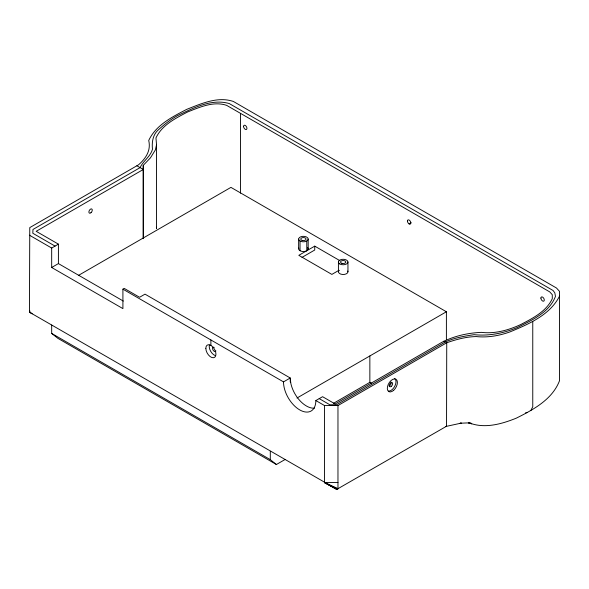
<?xml version="1.0" encoding="UTF-8"?>
<svg xmlns="http://www.w3.org/2000/svg" width="589" height="589" viewBox="0 0 589 589"><rect width="100%" height="100%" fill="white"/><g stroke="black" fill="none" stroke-linecap="round" stroke-linejoin="round"><path stroke-width="0.88" d="M559.55 296.09C550.038 315.019 528.672 324.119 510.089 331.857C499.266 335.745 487.795 337.769 476.31 336.584C466.171 336.717 456.261 339.426 446.742 342.754L446.55 426.237L336.886 489.312L29.45 312.207L29.767 227.612L138.54 164.81C145.91 158.375 151.115 150.504 148.73 140.462C155.864 125.037 172.305 116.902 186.654 109.392C201.158 103.693 217.687 96.147 233.347 101.455L556.487 288.014L559.513 291.364L559.55 380.634C552.408 399.46 533.347 409.664 516.281 418.168C501.482 424.146 484.106 429.064 468.63 422.637M29.45 235.202L51.677 248.043L51.677 267.487L122.91 308.614L122.91 289.162L283.508 381.886A22.861 13.201 60 0 0 299.676 409.885A22.861 13.201 60 0 0 315.844 400.557L322.581 396.699L335.156 403.958L442.111 342.209C454.112 335.966 467.931 332.94 481.449 332.365C494.988 334 508.41 330.208 520.654 324.583C532.633 318.31 546.356 311.522 552.305 298.645L552.276 294.699L549.751 291.901L226.618 105.343C213.535 100.918 199.737 107.213 187.633 111.969C175.655 118.242 161.931 125.03 155.975 137.907L156.527 144.776L155.393 149.923L150.423 157.867L143.23 165.362L143.23 238.199M29.767 310.712L29.45 312.207L32.218 313.804M315.844 400.557L324.502 405.549L324.502 482.553L337.409 489.26L337.968 488.656L337.968 405.549L446.742 342.754M530.903 410.4L532.765 406.719L532.765 321.403M51.677 248.043L58.414 244.148L58.414 263.592L123.315 301.067M51.677 267.487L58.414 263.592M78.381 275.453L230.94 187.376L446.396 311.765L446.396 339.787M122.91 289.162L124.227 288.404L139.586 297.276L145.004 294.147L290.244 377.998L290.797 383.144A22.861 13.201 60 0 0 314.497 408.162M339.912 260.669L314.74 246.136L298.814 255.332L331.857 274.408L339.021 270.27M302.002 257.378L314.74 250.023L314.74 246.136M409.134 223.938L411.151 222.775M283.508 381.886L290.244 377.998L290.244 381.886L290.694 382.143M297.003 398.017L446.396 311.765M333.426 403.377L369.855 382.342L371.438 383.255M55.049 246.092L32.815 233.259L32.977 229.467L140.094 167.622C143.075 160.952 150.409 156.777 152.477 149.289C151.69 141.846 152.904 134.064 159.126 129.168C164.795 123.999 170.906 119.243 177.65 115.554C193.523 108.023 211.208 98.422 229.231 103.539L553.123 290.539L554.823 292.917L555.471 296.363C549.485 312.354 531.86 320.195 517.584 327.41C503.853 333.256 489.025 336.209 474.086 334.677C464.309 336.172 454.377 337.777 445.336 341.973L336.562 404.776L329.825 404.776L319.209 398.606M51.677 325.04L51.677 333.426L57.796 338.292L276.41 464.507L285.179 459.449M30.334 311.971L29.45 312.207L30.856 312.634M525.609 412.764L527.302 412.587M445.659 426.517L461.356 423.093L460.083 423.233L467.423 422.917L471.583 423.417L468.785 422.902L471.708 423.859M324.502 405.549L337.968 405.549M336.238 489.201L324.502 482.553L337.968 482.553M336.886 489.312L324.502 482.553L337.968 488.656M324.502 482.553L337.777 489.032M136.884 165.767L143.304 169.47L143.304 238.67M58.414 244.148L36.187 231.315L143.304 169.47L143.23 165.362M51.677 333.426L270.299 459.648L276.41 464.507M443.929 341.127L445.336 341.973M156.394 227.244L156.527 228.635L156.527 144.776M369.855 355.955L369.855 382.342M347.952 262.031L347.952 271.757M338.425 262.031L338.425 271.757M308.172 239.068A4.764 2.754 0 0 1 301.023 241.446A4.764 2.754 0 0 1 301.023 236.682A4.764 2.754 0 0 1 308.172 239.068L308.172 248.786M306.773 241.011L306.773 250.73M300.037 241.011L300.037 250.73M298.645 239.068L298.645 248.786M270.299 451.255L270.299 459.648M240.496 113.36L240.496 193.155M210.891 339.956L210.891 345.404M307.532 247.417A4.764 2.754 0 0 1 304.027 251.518A4.764 2.754 0 0 1 298.807 248.079M347.79 271.043A4.764 2.754 0 0 1 342.57 274.481A4.764 2.754 0 0 1 339.065 270.38M391 382.018A2.378 1.377 -60 0 1 390.875 384.249A2.378 1.377 -60 0 1 389.108 385.964M394.52 378.425A7.142 4.123 -60 0 1 394.954 385.854A7.142 4.123 -60 0 1 388.423 391.125M215.883 350.816A2.378 1.377 60 0 1 213.969 351.125A2.378 1.377 60 0 1 212.585 348.239A2.378 1.377 60 0 1 214.256 347.429M215.567 355.682A7.142 4.123 60 0 1 209.382 344.963M341.878 263.342A2.621 1.509 0 0 0 345.809 262.031A2.621 1.509 0 0 0 341.878 260.721A2.621 1.509 0 0 0 341.878 263.342M407.448 221.022A2.378 1.377 60 0 0 409.973 224.166A2.378 1.377 60 0 0 409.973 220.801A2.378 1.377 60 0 0 407.448 221.022M243.566 126.407A2.378 1.377 60 0 0 246.092 129.551A2.378 1.377 60 0 0 246.092 126.186A2.378 1.377 60 0 0 243.566 126.407M302.098 240.378A2.621 1.509 0 0 0 306.03 239.068A2.621 1.509 0 0 0 302.098 237.757A2.621 1.509 0 0 0 302.098 240.378M91.008 212.681A2.378 1.377 -60 0 0 91.766 208.992A2.378 1.377 -60 0 0 88.946 211.488A2.378 1.377 -60 0 0 91.008 212.681M205.841 348.32A7.142 4.123 60 0 0 213.417 357.751A7.142 4.123 60 0 0 213.417 347.643A7.142 4.123 60 0 0 205.841 348.32M540.908 298.078A2.378 1.377 60 0 0 543.433 301.222A2.378 1.377 60 0 0 543.433 297.85A2.378 1.377 60 0 0 540.908 298.078M339.824 263.975A4.764 2.754 0 0 0 347.79 262.746A4.764 2.754 0 0 0 341.959 259.374A4.764 2.754 0 0 0 339.824 263.975M391.383 386.274A2.378 1.377 -60 0 0 392.141 382.585A2.378 1.377 -60 0 0 389.322 385.088A2.378 1.377 -60 0 0 391.383 386.274M393.666 390.308A7.142 4.123 -60 0 0 395.933 379.242A7.142 4.123 -60 0 0 387.481 386.737A7.142 4.123 -60 0 0 393.666 390.308"/></g></svg>
